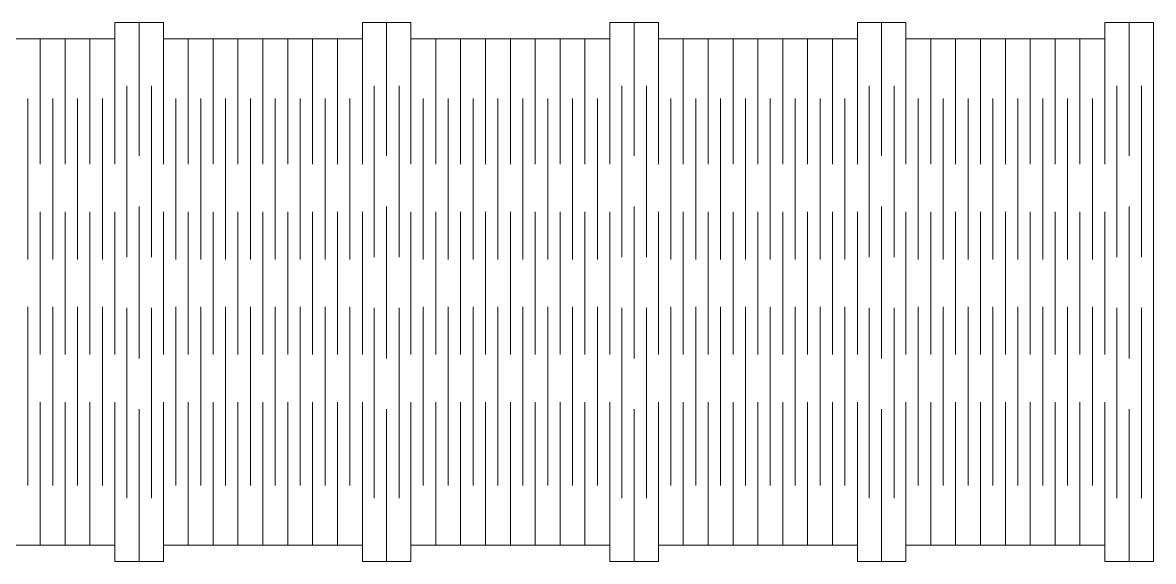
# Model space of a CAD drawing. Header units: millimetres. Extents: x -407 to 406, y -530 to 530.
# Drawn here: x 196 to 405.8, y 430 to 530 of the extents above; entities that cross this region are included whole.
import ezdxf

# ---------------------------------------------------------------- set-up
doc = ezdxf.new("R2010")
doc.units = ezdxf.units.MM
doc.header["$MEASUREMENT"] = 0
doc.layers.add('Camada 1', color=7, linetype='Continuous')

msp = doc.modelspace()

# ---------------------------------------------------------------- linework, layer by layer
at = {"layer": 'Camada 1', "color": 250, "lineweight": 20}
msp.add_open_spline([(75.3357, 526.9613), (75.3357, 526.9613), (45.2657, 526.9613), (45.2657, 526.9613), (45.2657, 526.9613), (45.2657, 526.9613), (45.2657, 529.9613), (45.2657, 529.9613), (45.2657, 529.9613), (45.2657, 529.9613), (36.2609, 529.9613), (36.2609, 529.9613), (36.2609, 529.9613), (36.2609, 529.9613), (36.2609, 526.9613), (36.2609, 526.9613), (36.2609, 526.9613), (36.2609, 526.9613), (5.2986, 526.9613), (5.2986, 526.9613), (5.2986, 526.9613), (5.2986, 526.9613), (5.2986, 529.9613), (5.2986, 529.9613), (5.2986, 529.9613), (5.2986, 529.9613), (-3.7062, 529.9613), (-3.7062, 529.9613), (-3.7062, 529.9613), (-3.7062, 529.9613), (-3.7062, 526.9613), (-3.7062, 526.9613), (-3.7062, 526.9613), (-3.7062, 526.9613), (-34.6685, 526.9613), (-34.6685, 526.9613), (-34.6685, 526.9613), (-34.6685, 526.9613), (-34.6685, 529.9613), (-34.6685, 529.9613), (-34.6685, 529.9613), (-34.6685, 529.9613), (-43.6733, 529.9613), (-43.6733, 529.9613), (-43.6733, 529.9613), (-43.6733, 529.9613), (-43.6733, 526.9613), (-43.6733, 526.9613), (-43.6733, 526.9613), (-43.6733, 526.9613), (-73.7433, 526.9613), (-73.7433, 526.9613), (-73.7433, 526.9613), (-73.7433, 526.9613), (-73.7433, 529.9613), (-73.7433, 529.9613), (-73.7433, 529.9613), (-73.7433, 529.9613), (-82.7476, 529.9613), (-82.7476, 529.9613), (-82.7476, 529.9613), (-82.7476, 529.9613), (-82.7476, 526.9613), (-82.7476, 526.9613), (-82.7476, 526.9613), (-82.7476, 526.9613), (-119.6716, 526.9613), (-119.6716, 526.9613), (-119.6716, 526.9613), (-119.6716, 526.9613), (-119.6716, 529.9613), (-119.6716, 529.9613), (-119.6716, 529.9613), (-119.6716, 529.9613), (-128.6759, 529.9613), (-128.6759, 529.9613), (-128.6759, 529.9613), (-128.6759, 529.9613), (-128.6759, 526.9613), (-128.6759, 526.9613), (-128.6759, 526.9613), (-128.6759, 526.9613), (-165.6, 526.9613), (-165.6, 526.9613), (-165.6, 526.9613), (-165.6, 526.9613), (-165.6, 529.9613), (-165.6, 529.9613), (-165.6, 529.9613), (-165.6, 529.9613), (-174.6042, 529.9613), (-174.6042, 529.9613), (-174.6042, 529.9613), (-174.6042, 529.9613), (-174.6042, 526.9613), (-174.6042, 526.9613), (-174.6042, 526.9613), (-174.6042, 526.9613), (-211.5283, 526.9613), (-211.5283, 526.9613), (-211.5283, 526.9613), (-211.5283, 526.9613), (-211.5283, 529.9613), (-211.5283, 529.9613), (-211.5283, 529.9613), (-211.5283, 529.9613), (-220.5326, 529.9613), (-220.5326, 529.9613), (-220.5326, 529.9613), (-220.5326, 529.9613), (-220.5326, 526.9613), (-220.5326, 526.9613), (-220.5326, 526.9613), (-220.5326, 526.9613), (-257.4566, 526.9613), (-257.4566, 526.9613), (-257.4566, 526.9613), (-257.4566, 526.9613), (-257.4566, 529.9613), (-257.4566, 529.9613), (-257.4566, 529.9613), (-257.4566, 529.9613), (-266.4609, 529.9613), (-266.4609, 529.9613), (-266.4609, 529.9613), (-266.4609, 529.9613), (-266.4609, 526.9613), (-266.4609, 526.9613), (-266.4609, 526.9613), (-266.4609, 526.9613), (-303.385, 526.9613), (-303.385, 526.9613), (-303.385, 526.9613), (-303.385, 526.9613), (-303.385, 529.9613), (-303.385, 529.9613), (-303.385, 529.9613), (-303.385, 529.9613), (-312.3893, 529.9613), (-312.3893, 529.9613), (-312.3893, 529.9613), (-312.3893, 529.9613), (-312.3893, 526.9613), (-312.3893, 526.9613), (-312.3893, 526.9613), (-312.3893, 526.9613), (-349.3133, 526.9613), (-349.3133, 526.9613), (-349.3133, 526.9613), (-349.3133, 526.9613), (-349.3133, 529.9613), (-349.3133, 529.9613), (-349.3133, 529.9613), (-349.3133, 529.9613), (-358.3176, 529.9613), (-358.3176, 529.9613), (-358.3176, 529.9613), (-358.3176, 529.9613), (-358.3176, 526.9613), (-358.3176, 526.9613), (-358.3176, 526.9613), (-358.3176, 526.9613), (-395.2417, 526.9613), (-395.2417, 526.9613), (-395.2417, 526.9613), (-395.2417, 526.9613), (-395.2417, 529.9613), (-395.2417, 529.9613), (-395.2417, 529.9613), (-395.2417, 529.9613), (-404.2459, 529.9613), (-404.2459, 529.9613), (-404.2459, 529.9613), (-404.2459, 529.9613), (-404.2459, 429.9613), (-404.2459, 429.9613), (-404.2459, 429.9613), (-404.2459, 429.9613), (-395.2417, 429.9613), (-395.2417, 429.9613), (-395.2417, 429.9613), (-395.2417, 429.9613), (-395.2417, 432.9613), (-395.2417, 432.9613), (-395.2417, 432.9613), (-395.2417, 432.9613), (-358.3176, 432.9613), (-358.3176, 432.9613), (-358.3176, 432.9613), (-358.3176, 432.9613), (-358.3176, 429.9613), (-358.3176, 429.9613), (-358.3176, 429.9613), (-358.3176, 429.9613), (-349.3133, 429.9613), (-349.3133, 429.9613), (-349.3133, 429.9613), (-349.3133, 429.9613), (-349.3133, 432.9613), (-349.3133, 432.9613), (-349.3133, 432.9613), (-349.3133, 432.9613), (-312.3893, 432.9613), (-312.3893, 432.9613), (-312.3893, 432.9613), (-312.3893, 432.9613), (-312.3893, 429.9613), (-312.3893, 429.9613), (-312.3893, 429.9613), (-312.3893, 429.9613), (-303.385, 429.9613), (-303.385, 429.9613), (-303.385, 429.9613), (-303.385, 429.9613), (-303.385, 432.9613), (-303.385, 432.9613), (-303.385, 432.9613), (-303.385, 432.9613), (-266.4609, 432.9613), (-266.4609, 432.9613), (-266.4609, 432.9613), (-266.4609, 432.9613), (-266.4609, 429.9613), (-266.4609, 429.9613), (-266.4609, 429.9613), (-266.4609, 429.9613), (-257.4566, 429.9613), (-257.4566, 429.9613), (-257.4566, 429.9613), (-257.4566, 429.9613), (-257.4566, 432.9613), (-257.4566, 432.9613), (-257.4566, 432.9613), (-257.4566, 432.9613), (-220.5326, 432.9613), (-220.5326, 432.9613), (-220.5326, 432.9613), (-220.5326, 432.9613), (-220.5326, 429.9613), (-220.5326, 429.9613), (-220.5326, 429.9613), (-220.5326, 429.9613), (-211.5283, 429.9613), (-211.5283, 429.9613), (-211.5283, 429.9613), (-211.5283, 429.9613), (-211.5283, 432.9613), (-211.5283, 432.9613), (-211.5283, 432.9613), (-211.5283, 432.9613), (-174.6042, 432.9613), (-174.6042, 432.9613), (-174.6042, 432.9613), (-174.6042, 432.9613), (-174.6042, 429.9613), (-174.6042, 429.9613), (-174.6042, 429.9613), (-174.6042, 429.9613), (-165.6, 429.9613), (-165.6, 429.9613), (-165.6, 429.9613), (-165.6, 429.9613), (-165.6, 432.9613), (-165.6, 432.9613), (-165.6, 432.9613), (-165.6, 432.9613), (-128.6759, 432.9613), (-128.6759, 432.9613), (-128.6759, 432.9613), (-128.6759, 432.9613), (-128.6759, 429.9613), (-128.6759, 429.9613), (-128.6759, 429.9613), (-128.6759, 429.9613), (-119.6716, 429.9613), (-119.6716, 429.9613), (-119.6716, 429.9613), (-119.6716, 429.9613), (-119.6716, 432.9613), (-119.6716, 432.9613), (-119.6716, 432.9613), (-119.6716, 432.9613), (-82.7476, 432.9613), (-82.7476, 432.9613), (-82.7476, 432.9613), (-82.7476, 432.9613), (-82.7476, 429.9613), (-82.7476, 429.9613), (-82.7476, 429.9613), (-82.7476, 429.9613), (-73.7433, 429.9613), (-73.7433, 429.9613), (-73.7433, 429.9613), (-73.7433, 429.9613), (-73.7433, 432.9613), (-73.7433, 432.9613), (-73.7433, 432.9613), (-73.7433, 432.9613), (-43.6733, 432.9613), (-43.6733, 432.9613), (-43.6733, 432.9613), (-43.6733, 432.9613), (-43.6733, 429.9613), (-43.6733, 429.9613), (-43.6733, 429.9613), (-43.6733, 429.9613), (-34.6685, 429.9613), (-34.6685, 429.9613), (-34.6685, 429.9613), (-34.6685, 429.9613), (-34.6685, 432.9613), (-34.6685, 432.9613), (-34.6685, 432.9613), (-34.6685, 432.9613), (-3.7062, 432.9613), (-3.7062, 432.9613), (-3.7062, 432.9613), (-3.7062, 432.9613), (-3.7062, 429.9613), (-3.7062, 429.9613), (-3.7062, 429.9613), (-3.7062, 429.9613), (5.2986, 429.9613), (5.2986, 429.9613), (5.2986, 429.9613), (5.2986, 429.9613), (5.2986, 432.9613), (5.2986, 432.9613), (5.2986, 432.9613), (5.2986, 432.9613), (36.2609, 432.9613), (36.2609, 432.9613), (36.2609, 432.9613), (36.2609, 432.9613), (36.2609, 429.9613), (36.2609, 429.9613), (36.2609, 429.9613), (36.2609, 429.9613), (45.2657, 429.9613), (45.2657, 429.9613), (45.2657, 429.9613), (45.2657, 429.9613), (45.2657, 432.9613), (45.2657, 432.9613), (45.2657, 432.9613), (45.2657, 432.9613), (75.3357, 432.9613), (75.3357, 432.9613), (75.3357, 432.9613), (75.3357, 432.9613), (75.3357, 429.9613), (75.3357, 429.9613), (75.3357, 429.9613), (75.3357, 429.9613), (84.34, 429.9613), (84.34, 429.9613), (84.34, 429.9613), (84.34, 429.9613), (84.34, 432.9613), (84.34, 432.9613), (84.34, 432.9613), (84.34, 432.9613), (121.264, 432.9613), (121.264, 432.9613), (121.264, 432.9613), (121.264, 432.9613), (121.264, 429.9613), (121.264, 429.9613), (121.264, 429.9613), (121.264, 429.9613), (130.2683, 429.9613), (130.2683, 429.9613), (130.2683, 429.9613), (130.2683, 429.9613), (130.2683, 432.9613), (130.2683, 432.9613), (130.2683, 432.9613), (130.2683, 432.9613), (167.1924, 432.9613), (167.1924, 432.9613), (167.1924, 432.9613), (167.1924, 432.9613), (167.1924, 429.9613), (167.1924, 429.9613), (167.1924, 429.9613), (167.1924, 429.9613), (176.1966, 429.9613), (176.1966, 429.9613), (176.1966, 429.9613), (176.1966, 429.9613), (176.1966, 432.9613), (176.1966, 432.9613), (176.1966, 432.9613), (176.1966, 432.9613), (213.1207, 432.9613), (213.1207, 432.9613), (213.1207, 432.9613), (213.1207, 432.9613), (213.1207, 429.9613), (213.1207, 429.9613), (213.1207, 429.9613), (213.1207, 429.9613), (222.125, 429.9613), (222.125, 429.9613), (222.125, 429.9613), (222.125, 429.9613), (222.125, 432.9613), (222.125, 432.9613), (222.125, 432.9613), (222.125, 432.9613), (259.049, 432.9613), (259.049, 432.9613), (259.049, 432.9613), (259.049, 432.9613), (259.049, 429.9613), (259.049, 429.9613), (259.049, 429.9613), (259.049, 429.9613), (268.0533, 429.9613), (268.0533, 429.9613), (268.0533, 429.9613), (268.0533, 429.9613), (268.0533, 432.9613), (268.0533, 432.9613), (268.0533, 432.9613), (268.0533, 432.9613), (304.9774, 432.9613), (304.9774, 432.9613), (304.9774, 432.9613), (304.9774, 432.9613), (304.9774, 429.9613), (304.9774, 429.9613), (304.9774, 429.9613), (304.9774, 429.9613), (313.9817, 429.9613), (313.9817, 429.9613), (313.9817, 429.9613), (313.9817, 429.9613), (313.9817, 432.9613), (313.9817, 432.9613), (313.9817, 432.9613), (313.9817, 432.9613), (350.9057, 432.9613), (350.9057, 432.9613), (350.9057, 432.9613), (350.9057, 432.9613), (350.9057, 429.9613), (350.9057, 429.9613), (350.9057, 429.9613), (350.9057, 429.9613), (359.91, 429.9613), (359.91, 429.9613), (359.91, 429.9613), (359.91, 429.9613), (359.91, 432.9613), (359.91, 432.9613), (359.91, 432.9613), (359.91, 432.9613), (396.8341, 432.9613), (396.8341, 432.9613), (396.8341, 432.9613), (396.8341, 432.9613), (396.8341, 429.9613), (396.8341, 429.9613), (396.8341, 429.9613), (396.8341, 429.9613), (405.8383, 429.9613), (405.8383, 429.9613), (405.8383, 429.9613), (405.8383, 429.9613), (405.8383, 529.9613), (405.8383, 529.9613), (405.8383, 529.9613), (405.8383, 529.9613), (396.8341, 529.9613), (396.8341, 529.9613), (396.8341, 529.9613), (396.8341, 529.9613), (396.8341, 526.9613), (396.8341, 526.9613), (396.8341, 526.9613), (396.8341, 526.9613), (359.91, 526.9613), (359.91, 526.9613), (359.91, 526.9613), (359.91, 526.9613), (359.91, 529.9613), (359.91, 529.9613), (359.91, 529.9613), (359.91, 529.9613), (350.9057, 529.9613), (350.9057, 529.9613), (350.9057, 529.9613), (350.9057, 529.9613), (350.9057, 526.9613), (350.9057, 526.9613), (350.9057, 526.9613), (350.9057, 526.9613), (313.9817, 526.9613), (313.9817, 526.9613), (313.9817, 526.9613), (313.9817, 526.9613), (313.9817, 529.9613), (313.9817, 529.9613), (313.9817, 529.9613), (313.9817, 529.9613), (304.9774, 529.9613), (304.9774, 529.9613), (304.9774, 529.9613), (304.9774, 529.9613), (304.9774, 526.9613), (304.9774, 526.9613), (304.9774, 526.9613), (304.9774, 526.9613), (268.0533, 526.9613), (268.0533, 526.9613), (268.0533, 526.9613), (268.0533, 526.9613), (268.0533, 529.9613), (268.0533, 529.9613), (268.0533, 529.9613), (268.0533, 529.9613), (259.049, 529.9613), (259.049, 529.9613), (259.049, 529.9613), (259.049, 529.9613), (259.049, 526.9613), (259.049, 526.9613), (259.049, 526.9613), (259.049, 526.9613), (222.125, 526.9613), (222.125, 526.9613), (222.125, 526.9613), (222.125, 526.9613), (222.125, 529.9613), (222.125, 529.9613), (222.125, 529.9613), (222.125, 529.9613), (213.1207, 529.9613), (213.1207, 529.9613), (213.1207, 529.9613), (213.1207, 529.9613), (213.1207, 526.9613), (213.1207, 526.9613), (213.1207, 526.9613), (213.1207, 526.9613), (176.1966, 526.9613), (176.1966, 526.9613), (176.1966, 526.9613), (176.1966, 526.9613), (176.1966, 529.9613), (176.1966, 529.9613), (176.1966, 529.9613), (176.1966, 529.9613), (167.1924, 529.9613), (167.1924, 529.9613), (167.1924, 529.9613), (167.1924, 529.9613), (167.1924, 526.9613), (167.1924, 526.9613), (167.1924, 526.9613), (167.1924, 526.9613), (130.2683, 526.9613), (130.2683, 526.9613), (130.2683, 526.9613), (130.2683, 526.9613), (130.2683, 529.9613), (130.2683, 529.9613), (130.2683, 529.9613), (130.2683, 529.9613), (121.264, 529.9613), (121.264, 529.9613), (121.264, 529.9613), (121.264, 529.9613), (121.264, 526.9613), (121.264, 526.9613), (121.264, 526.9613), (121.264, 526.9613), (84.34, 526.9613), (84.34, 526.9613), (84.34, 526.9613), (84.34, 526.9613), (84.34, 529.9613), (84.34, 529.9613), (84.34, 529.9613), (84.34, 529.9613), (75.3357, 529.9613), (75.3357, 529.9613), (75.3357, 529.9613), (75.3357, 529.9613), (75.3357, 526.9613), (75.3357, 526.9613)], degree=3, knots=[0, 0, 0, 0, 0.00671141, 0.00671141, 0.00671141, 0.00671141, 0.01342282, 0.01342282, 0.01342282, 0.01342282, 0.02013423, 0.02013423, 0.02013423, 0.02013423, 0.02684564, 0.02684564, 0.02684564, 0.02684564, 0.03355705, 0.03355705, 0.03355705, 0.03355705, 0.04026846, 0.04026846, 0.04026846, 0.04026846, 0.04697987, 0.04697987, 0.04697987, 0.04697987, 0.05369128, 0.05369128, 0.05369128, 0.05369128, 0.06040268, 0.06040268, 0.06040268, 0.06040268, 0.06711409, 0.06711409, 0.06711409, 0.06711409, 0.0738255, 0.0738255, 0.0738255, 0.0738255, 0.08053691, 0.08053691, 0.08053691, 0.08053691, 0.08724832, 0.08724832, 0.08724832, 0.08724832, 0.09395973, 0.09395973, 0.09395973, 0.09395973, 0.10067114, 0.10067114, 0.10067114, 0.10067114, 0.10738255, 0.10738255, 0.10738255, 0.10738255, 0.11409396, 0.11409396, 0.11409396, 0.11409396, 0.12080537, 0.12080537, 0.12080537, 0.12080537, 0.12751678, 0.12751678, 0.12751678, 0.12751678, 0.13422819, 0.13422819, 0.13422819, 0.13422819, 0.1409396, 0.1409396, 0.1409396, 0.1409396, 0.14765101, 0.14765101, 0.14765101, 0.14765101, 0.15436242, 0.15436242, 0.15436242, 0.15436242, 0.16107383, 0.16107383, 0.16107383, 0.16107383, 0.16778523, 0.16778523, 0.16778523, 0.16778523, 0.17449664, 0.17449664, 0.17449664, 0.17449664, 0.18120805, 0.18120805, 0.18120805, 0.18120805, 0.18791946, 0.18791946, 0.18791946, 0.18791946, 0.19463087, 0.19463087, 0.19463087, 0.19463087, 0.20134228, 0.20134228, 0.20134228, 0.20134228, 0.20805369, 0.20805369, 0.20805369, 0.20805369, 0.2147651, 0.2147651, 0.2147651, 0.2147651, 0.22147651, 0.22147651, 0.22147651, 0.22147651, 0.22818792, 0.22818792, 0.22818792, 0.22818792, 0.23489933, 0.23489933, 0.23489933, 0.23489933, 0.24161074, 0.24161074, 0.24161074, 0.24161074, 0.24832215, 0.24832215, 0.24832215, 0.24832215, 0.25503356, 0.25503356, 0.25503356, 0.25503356, 0.26174497, 0.26174497, 0.26174497, 0.26174497, 0.26845638, 0.26845638, 0.26845638, 0.26845638, 0.27516779, 0.27516779, 0.27516779, 0.27516779, 0.28187919, 0.28187919, 0.28187919, 0.28187919, 0.2885906, 0.2885906, 0.2885906, 0.2885906, 0.29530201, 0.29530201, 0.29530201, 0.29530201, 0.30201342, 0.30201342, 0.30201342, 0.30201342, 0.30872483, 0.30872483, 0.30872483, 0.30872483, 0.31543624, 0.31543624, 0.31543624, 0.31543624, 0.32214765, 0.32214765, 0.32214765, 0.32214765, 0.32885906, 0.32885906, 0.32885906, 0.32885906, 0.33557047, 0.33557047, 0.33557047, 0.33557047, 0.34228188, 0.34228188, 0.34228188, 0.34228188, 0.34899329, 0.34899329, 0.34899329, 0.34899329, 0.3557047, 0.3557047, 0.3557047, 0.3557047, 0.36241611, 0.36241611, 0.36241611, 0.36241611, 0.36912752, 0.36912752, 0.36912752, 0.36912752, 0.37583893, 0.37583893, 0.37583893, 0.37583893, 0.38255034, 0.38255034, 0.38255034, 0.38255034, 0.38926174, 0.38926174, 0.38926174, 0.38926174, 0.39597315, 0.39597315, 0.39597315, 0.39597315, 0.40268456, 0.40268456, 0.40268456, 0.40268456, 0.40939597, 0.40939597, 0.40939597, 0.40939597, 0.41610738, 0.41610738, 0.41610738, 0.41610738, 0.42281879, 0.42281879, 0.42281879, 0.42281879, 0.4295302, 0.4295302, 0.4295302, 0.4295302, 0.43624161, 0.43624161, 0.43624161, 0.43624161, 0.44295302, 0.44295302, 0.44295302, 0.44295302, 0.44966443, 0.44966443, 0.44966443, 0.44966443, 0.45637584, 0.45637584, 0.45637584, 0.45637584, 0.46308725, 0.46308725, 0.46308725, 0.46308725, 0.46979866, 0.46979866, 0.46979866, 0.46979866, 0.47651007, 0.47651007, 0.47651007, 0.47651007, 0.48322148, 0.48322148, 0.48322148, 0.48322148, 0.48993289, 0.48993289, 0.48993289, 0.48993289, 0.4966443, 0.4966443, 0.4966443, 0.4966443, 0.5033557, 0.5033557, 0.5033557, 0.5033557, 0.51006711, 0.51006711, 0.51006711, 0.51006711, 0.51677852, 0.51677852, 0.51677852, 0.51677852, 0.52348993, 0.52348993, 0.52348993, 0.52348993, 0.53020134, 0.53020134, 0.53020134, 0.53020134, 0.53691275, 0.53691275, 0.53691275, 0.53691275, 0.54362416, 0.54362416, 0.54362416, 0.54362416, 0.55033557, 0.55033557, 0.55033557, 0.55033557, 0.55704698, 0.55704698, 0.55704698, 0.55704698, 0.56375839, 0.56375839, 0.56375839, 0.56375839, 0.5704698, 0.5704698, 0.5704698, 0.5704698, 0.57718121, 0.57718121, 0.57718121, 0.57718121, 0.58389262, 0.58389262, 0.58389262, 0.58389262, 0.59060403, 0.59060403, 0.59060403, 0.59060403, 0.59731544, 0.59731544, 0.59731544, 0.59731544, 0.60402685, 0.60402685, 0.60402685, 0.60402685, 0.61073826, 0.61073826, 0.61073826, 0.61073826, 0.61744966, 0.61744966, 0.61744966, 0.61744966, 0.62416107, 0.62416107, 0.62416107, 0.62416107, 0.63087248, 0.63087248, 0.63087248, 0.63087248, 0.63758389, 0.63758389, 0.63758389, 0.63758389, 0.6442953, 0.6442953, 0.6442953, 0.6442953, 0.65100671, 0.65100671, 0.65100671, 0.65100671, 0.65771812, 0.65771812, 0.65771812, 0.65771812, 0.66442953, 0.66442953, 0.66442953, 0.66442953, 0.67114094, 0.67114094, 0.67114094, 0.67114094, 0.67785235, 0.67785235, 0.67785235, 0.67785235, 0.68456376, 0.68456376, 0.68456376, 0.68456376, 0.69127517, 0.69127517, 0.69127517, 0.69127517, 0.69798658, 0.69798658, 0.69798658, 0.69798658, 0.70469799, 0.70469799, 0.70469799, 0.70469799, 0.7114094, 0.7114094, 0.7114094, 0.7114094, 0.71812081, 0.71812081, 0.71812081, 0.71812081, 0.72483221, 0.72483221, 0.72483221, 0.72483221, 0.73154362, 0.73154362, 0.73154362, 0.73154362, 0.73825503, 0.73825503, 0.73825503, 0.73825503, 0.74496644, 0.74496644, 0.74496644, 0.74496644, 0.75167785, 0.75167785, 0.75167785, 0.75167785, 0.75838926, 0.75838926, 0.75838926, 0.75838926, 0.76510067, 0.76510067, 0.76510067, 0.76510067, 0.77181208, 0.77181208, 0.77181208, 0.77181208, 0.77852349, 0.77852349, 0.77852349, 0.77852349, 0.7852349, 0.7852349, 0.7852349, 0.7852349, 0.79194631, 0.79194631, 0.79194631, 0.79194631, 0.79865772, 0.79865772, 0.79865772, 0.79865772, 0.80536913, 0.80536913, 0.80536913, 0.80536913, 0.81208054, 0.81208054, 0.81208054, 0.81208054, 0.81879195, 0.81879195, 0.81879195, 0.81879195, 0.82550336, 0.82550336, 0.82550336, 0.82550336, 0.83221477, 0.83221477, 0.83221477, 0.83221477, 0.83892617, 0.83892617, 0.83892617, 0.83892617, 0.84563758, 0.84563758, 0.84563758, 0.84563758, 0.85234899, 0.85234899, 0.85234899, 0.85234899, 0.8590604, 0.8590604, 0.8590604, 0.8590604, 0.86577181, 0.86577181, 0.86577181, 0.86577181, 0.87248322, 0.87248322, 0.87248322, 0.87248322, 0.87919463, 0.87919463, 0.87919463, 0.87919463, 0.88590604, 0.88590604, 0.88590604, 0.88590604, 0.89261745, 0.89261745, 0.89261745, 0.89261745, 0.89932886, 0.89932886, 0.89932886, 0.89932886, 0.90604027, 0.90604027, 0.90604027, 0.90604027, 0.91275168, 0.91275168, 0.91275168, 0.91275168, 0.91946309, 0.91946309, 0.91946309, 0.91946309, 0.9261745, 0.9261745, 0.9261745, 0.9261745, 0.93288591, 0.93288591, 0.93288591, 0.93288591, 0.93959732, 0.93959732, 0.93959732, 0.93959732, 0.94630872, 0.94630872, 0.94630872, 0.94630872, 0.95302013, 0.95302013, 0.95302013, 0.95302013, 0.95973154, 0.95973154, 0.95973154, 0.95973154, 0.96644295, 0.96644295, 0.96644295, 0.96644295, 0.97315436, 0.97315436, 0.97315436, 0.97315436, 0.97986577, 0.97986577, 0.97986577, 0.97986577, 0.98657718, 0.98657718, 0.98657718, 0.98657718, 1, 1, 1, 1], dxfattribs=at)
for points in [[(217.623, 505.2257), (217.623, 505.2257), (217.623, 529.9613), (217.623, 529.9613)], [(263.5513, 505.2257), (263.5513, 505.2257), (263.5513, 529.9613), (263.5513, 529.9613)], [(309.4796, 505.2257), (309.4796, 505.2257), (309.4796, 529.9613), (309.4796, 529.9613)], [(355.4079, 505.2257), (355.4079, 505.2257), (355.4079, 529.9613), (355.4079, 529.9613)], [(401.3362, 505.2257), (401.3362, 505.2257), (401.3362, 529.9613), (401.3362, 529.9613)], [(199.2738, 503.7098), (199.2738, 503.7098), (199.2738, 526.9613), (199.2738, 526.9613)], [(203.8894, 503.7098), (203.8894, 503.7098), (203.8894, 526.9613), (203.8894, 526.9613)], [(208.5051, 503.7098), (208.5051, 503.7098), (208.5051, 526.9613), (208.5051, 526.9613)], [(213.1205, 503.7098), (213.1205, 503.7098), (213.1205, 526.9613), (213.1205, 526.9613)], [(222.125, 503.7098), (222.125, 503.7098), (222.125, 526.9613), (222.125, 526.9613)], [(226.7404, 503.7098), (226.7404, 503.7098), (226.7404, 526.9613), (226.7404, 526.9613)], [(231.3559, 503.7098), (231.3559, 503.7098), (231.3559, 526.9613), (231.3559, 526.9613)], [(235.9717, 503.7098), (235.9717, 503.7098), (235.9717, 526.9613), (235.9717, 526.9613)], [(240.5869, 503.7098), (240.5869, 503.7098), (240.5869, 526.9613), (240.5869, 526.9613)], [(245.2022, 503.7098), (245.2022, 503.7098), (245.2022, 526.9613), (245.2022, 526.9613)], [(249.8178, 503.7098), (249.8178, 503.7098), (249.8178, 526.9613), (249.8178, 526.9613)], [(254.4335, 503.7098), (254.4335, 503.7098), (254.4335, 526.9613), (254.4335, 526.9613)], [(259.0489, 503.7098), (259.0489, 503.7098), (259.0489, 526.9613), (259.0489, 526.9613)], [(268.0534, 503.7098), (268.0534, 503.7098), (268.0534, 526.9613), (268.0534, 526.9613)], [(272.6688, 503.7098), (272.6688, 503.7098), (272.6688, 526.9613), (272.6688, 526.9613)], [(277.2843, 503.7098), (277.2843, 503.7098), (277.2843, 526.9613), (277.2843, 526.9613)], [(281.9001, 503.7098), (281.9001, 503.7098), (281.9001, 526.9613), (281.9001, 526.9613)], [(286.5153, 503.7098), (286.5153, 503.7098), (286.5153, 526.9613), (286.5153, 526.9613)], [(291.1306, 503.7098), (291.1306, 503.7098), (291.1306, 526.9613), (291.1306, 526.9613)], [(295.7462, 503.7098), (295.7462, 503.7098), (295.7462, 526.9613), (295.7462, 526.9613)], [(300.3619, 503.7098), (300.3619, 503.7098), (300.3619, 526.9613), (300.3619, 526.9613)], [(304.9773, 503.7098), (304.9773, 503.7098), (304.9773, 526.9613), (304.9773, 526.9613)], [(313.9818, 503.7098), (313.9818, 503.7098), (313.9818, 526.9613), (313.9818, 526.9613)], [(318.5972, 503.7098), (318.5972, 503.7098), (318.5972, 526.9613), (318.5972, 526.9613)], [(323.2127, 503.7098), (323.2127, 503.7098), (323.2127, 526.9613), (323.2127, 526.9613)], [(327.8285, 503.7098), (327.8285, 503.7098), (327.8285, 526.9613), (327.8285, 526.9613)], [(332.4437, 503.7098), (332.4437, 503.7098), (332.4437, 526.9613), (332.4437, 526.9613)], [(337.059, 503.7098), (337.059, 503.7098), (337.059, 526.9613), (337.059, 526.9613)], [(341.6746, 503.7098), (341.6746, 503.7098), (341.6746, 526.9613), (341.6746, 526.9613)], [(346.2903, 503.7098), (346.2903, 503.7098), (346.2903, 526.9613), (346.2903, 526.9613)], [(350.9057, 503.7098), (350.9057, 503.7098), (350.9057, 526.9613), (350.9057, 526.9613)], [(359.9102, 503.7098), (359.9102, 503.7098), (359.9102, 526.9613), (359.9102, 526.9613)], [(364.5256, 503.7098), (364.5256, 503.7098), (364.5256, 526.9613), (364.5256, 526.9613)], [(369.1411, 503.7098), (369.1411, 503.7098), (369.1411, 526.9613), (369.1411, 526.9613)], [(373.7569, 503.7098), (373.7569, 503.7098), (373.7569, 526.9613), (373.7569, 526.9613)], [(378.3721, 503.7098), (378.3721, 503.7098), (378.3721, 526.9613), (378.3721, 526.9613)], [(382.9874, 503.7098), (382.9874, 503.7098), (382.9874, 526.9613), (382.9874, 526.9613)], [(387.603, 503.7098), (387.603, 503.7098), (387.603, 526.9613), (387.603, 526.9613)], [(392.2187, 503.7098), (392.2187, 503.7098), (392.2187, 526.9613), (392.2187, 526.9613)], [(396.8341, 503.7098), (396.8341, 503.7098), (396.8341, 526.9613), (396.8341, 526.9613)], [(215.3151, 486.4095), (215.3151, 486.4095), (215.3151, 518.2012), (215.3151, 518.2012)], [(219.9307, 486.4095), (219.9307, 486.4095), (219.9307, 518.2012), (219.9307, 518.2012)], [(261.2434, 486.4095), (261.2434, 486.4095), (261.2434, 518.2012), (261.2434, 518.2012)], [(265.859, 486.4095), (265.859, 486.4095), (265.859, 518.2012), (265.859, 518.2012)], [(307.1717, 486.4095), (307.1717, 486.4095), (307.1717, 518.2012), (307.1717, 518.2012)], [(311.7873, 486.4095), (311.7873, 486.4095), (311.7873, 518.2012), (311.7873, 518.2012)], [(353.1, 486.4095), (353.1, 486.4095), (353.1, 518.2012), (353.1, 518.2012)], [(357.7156, 486.4095), (357.7156, 486.4095), (357.7156, 518.2012), (357.7156, 518.2012)], [(399.0283, 486.4095), (399.0283, 486.4095), (399.0283, 518.2012), (399.0283, 518.2012)], [(403.6439, 486.4095), (403.6439, 486.4095), (403.6439, 518.2012), (403.6439, 518.2012)], [(196.9662, 486.0226), (196.9662, 486.0226), (196.9662, 515.9068), (196.9662, 515.9068)], [(201.5817, 486.0226), (201.5817, 486.0226), (201.5817, 515.9068), (201.5817, 515.9068)], [(206.1972, 486.0226), (206.1972, 486.0226), (206.1972, 515.9068), (206.1972, 515.9068)], [(210.8128, 486.0226), (210.8128, 486.0226), (210.8128, 515.9068), (210.8128, 515.9068)], [(224.4327, 486.0226), (224.4327, 486.0226), (224.4327, 515.9068), (224.4327, 515.9068)], [(229.0482, 486.0226), (229.0482, 486.0226), (229.0482, 515.9068), (229.0482, 515.9068)], [(233.6637, 486.0226), (233.6637, 486.0226), (233.6637, 515.9068), (233.6637, 515.9068)], [(238.2793, 486.0226), (238.2793, 486.0226), (238.2793, 515.9068), (238.2793, 515.9068)], [(242.8946, 486.0226), (242.8946, 486.0226), (242.8946, 515.9068), (242.8946, 515.9068)], [(247.5101, 486.0226), (247.5101, 486.0226), (247.5101, 515.9068), (247.5101, 515.9068)], [(252.1256, 486.0226), (252.1256, 486.0226), (252.1256, 515.9068), (252.1256, 515.9068)], [(256.7412, 486.0226), (256.7412, 486.0226), (256.7412, 515.9068), (256.7412, 515.9068)], [(270.3611, 486.0226), (270.3611, 486.0226), (270.3611, 515.9068), (270.3611, 515.9068)], [(274.9766, 486.0226), (274.9766, 486.0226), (274.9766, 515.9068), (274.9766, 515.9068)], [(279.5921, 486.0226), (279.5921, 486.0226), (279.5921, 515.9068), (279.5921, 515.9068)], [(284.2077, 486.0226), (284.2077, 486.0226), (284.2077, 515.9068), (284.2077, 515.9068)], [(288.823, 486.0226), (288.823, 486.0226), (288.823, 515.9068), (288.823, 515.9068)], [(293.4385, 486.0226), (293.4385, 486.0226), (293.4385, 515.9068), (293.4385, 515.9068)], [(298.054, 486.0226), (298.054, 486.0226), (298.054, 515.9068), (298.054, 515.9068)], [(302.6696, 486.0226), (302.6696, 486.0226), (302.6696, 515.9068), (302.6696, 515.9068)], [(316.2895, 486.0226), (316.2895, 486.0226), (316.2895, 515.9068), (316.2895, 515.9068)], [(320.905, 486.0226), (320.905, 486.0226), (320.905, 515.9068), (320.905, 515.9068)], [(325.5205, 486.0226), (325.5205, 486.0226), (325.5205, 515.9068), (325.5205, 515.9068)], [(330.1361, 486.0226), (330.1361, 486.0226), (330.1361, 515.9068), (330.1361, 515.9068)], [(334.7514, 486.0226), (334.7514, 486.0226), (334.7514, 515.9068), (334.7514, 515.9068)], [(339.3669, 486.0226), (339.3669, 486.0226), (339.3669, 515.9068), (339.3669, 515.9068)], [(343.9824, 486.0226), (343.9824, 486.0226), (343.9824, 515.9068), (343.9824, 515.9068)], [(348.598, 486.0226), (348.598, 486.0226), (348.598, 515.9068), (348.598, 515.9068)], [(362.2179, 486.0226), (362.2179, 486.0226), (362.2179, 515.9068), (362.2179, 515.9068)], [(366.8334, 486.0226), (366.8334, 486.0226), (366.8334, 515.9068), (366.8334, 515.9068)], [(371.4489, 486.0226), (371.4489, 486.0226), (371.4489, 515.9068), (371.4489, 515.9068)], [(376.0645, 486.0226), (376.0645, 486.0226), (376.0645, 515.9068), (376.0645, 515.9068)], [(380.6798, 486.0226), (380.6798, 486.0226), (380.6798, 515.9068), (380.6798, 515.9068)], [(385.2953, 486.0226), (385.2953, 486.0226), (385.2953, 515.9068), (385.2953, 515.9068)], [(389.9108, 486.0226), (389.9108, 486.0226), (389.9108, 515.9068), (389.9108, 515.9068)], [(394.5264, 486.0226), (394.5264, 486.0226), (394.5264, 515.9068), (394.5264, 515.9068)], [(217.623, 467.5934), (217.623, 467.5934), (217.623, 495.8175), (217.623, 495.8175)], [(263.5513, 467.5934), (263.5513, 467.5934), (263.5513, 495.8175), (263.5513, 495.8175)], [(309.4796, 467.5934), (309.4796, 467.5934), (309.4796, 495.8175), (309.4796, 495.8175)], [(355.4079, 467.5934), (355.4079, 467.5934), (355.4079, 495.8175), (355.4079, 495.8175)], [(401.3362, 467.5934), (401.3362, 467.5934), (401.3362, 495.8175), (401.3362, 495.8175)], [(199.2738, 468.3355), (199.2738, 468.3355), (199.2738, 494.8661), (199.2738, 494.8661)], [(203.8894, 468.3355), (203.8894, 468.3355), (203.8894, 494.8661), (203.8894, 494.8661)], [(208.5051, 468.3355), (208.5051, 468.3355), (208.5051, 494.8661), (208.5051, 494.8661)], [(213.1205, 468.3355), (213.1205, 468.3355), (213.1205, 494.8661), (213.1205, 494.8661)], [(222.125, 468.3355), (222.125, 468.3355), (222.125, 494.8661), (222.125, 494.8661)], [(226.7404, 468.3355), (226.7404, 468.3355), (226.7404, 494.8661), (226.7404, 494.8661)], [(231.3559, 468.3355), (231.3559, 468.3355), (231.3559, 494.8661), (231.3559, 494.8661)], [(235.9717, 468.3355), (235.9717, 468.3355), (235.9717, 494.8661), (235.9717, 494.8661)], [(240.5869, 468.3355), (240.5869, 468.3355), (240.5869, 494.8661), (240.5869, 494.8661)], [(245.2022, 468.3355), (245.2022, 468.3355), (245.2022, 494.8661), (245.2022, 494.8661)], [(249.8178, 468.3355), (249.8178, 468.3355), (249.8178, 494.8661), (249.8178, 494.8661)], [(254.4335, 468.3355), (254.4335, 468.3355), (254.4335, 494.8661), (254.4335, 494.8661)], [(259.0489, 468.3355), (259.0489, 468.3355), (259.0489, 494.8661), (259.0489, 494.8661)], [(268.0534, 468.3355), (268.0534, 468.3355), (268.0534, 494.8661), (268.0534, 494.8661)], [(272.6688, 468.3355), (272.6688, 468.3355), (272.6688, 494.8661), (272.6688, 494.8661)], [(277.2843, 468.3355), (277.2843, 468.3355), (277.2843, 494.8661), (277.2843, 494.8661)], [(281.9001, 468.3355), (281.9001, 468.3355), (281.9001, 494.8661), (281.9001, 494.8661)], [(286.5153, 468.3355), (286.5153, 468.3355), (286.5153, 494.8661), (286.5153, 494.8661)], [(291.1306, 468.3355), (291.1306, 468.3355), (291.1306, 494.8661), (291.1306, 494.8661)], [(295.7462, 468.3355), (295.7462, 468.3355), (295.7462, 494.8661), (295.7462, 494.8661)], [(300.3619, 468.3355), (300.3619, 468.3355), (300.3619, 494.8661), (300.3619, 494.8661)], [(304.9773, 468.3355), (304.9773, 468.3355), (304.9773, 494.8661), (304.9773, 494.8661)], [(313.9818, 468.3355), (313.9818, 468.3355), (313.9818, 494.8661), (313.9818, 494.8661)], [(318.5972, 468.3355), (318.5972, 468.3355), (318.5972, 494.8661), (318.5972, 494.8661)], [(323.2127, 468.3355), (323.2127, 468.3355), (323.2127, 494.8661), (323.2127, 494.8661)], [(327.8285, 468.3355), (327.8285, 468.3355), (327.8285, 494.8661), (327.8285, 494.8661)], [(332.4437, 468.3355), (332.4437, 468.3355), (332.4437, 494.8661), (332.4437, 494.8661)], [(337.059, 468.3355), (337.059, 468.3355), (337.059, 494.8661), (337.059, 494.8661)], [(341.6746, 468.3355), (341.6746, 468.3355), (341.6746, 494.8661), (341.6746, 494.8661)], [(346.2903, 468.3355), (346.2903, 468.3355), (346.2903, 494.8661), (346.2903, 494.8661)], [(350.9057, 468.3355), (350.9057, 468.3355), (350.9057, 494.8661), (350.9057, 494.8661)], [(359.9102, 468.3355), (359.9102, 468.3355), (359.9102, 494.8661), (359.9102, 494.8661)], [(364.5256, 468.3355), (364.5256, 468.3355), (364.5256, 494.8661), (364.5256, 494.8661)], [(369.1411, 468.3355), (369.1411, 468.3355), (369.1411, 494.8661), (369.1411, 494.8661)], [(373.7569, 468.3355), (373.7569, 468.3355), (373.7569, 494.8661), (373.7569, 494.8661)], [(378.3721, 468.3355), (378.3721, 468.3355), (378.3721, 494.8661), (378.3721, 494.8661)], [(382.9874, 468.3355), (382.9874, 468.3355), (382.9874, 494.8661), (382.9874, 494.8661)], [(387.603, 468.3355), (387.603, 468.3355), (387.603, 494.8661), (387.603, 494.8661)], [(392.2187, 468.3355), (392.2187, 468.3355), (392.2187, 494.8661), (392.2187, 494.8661)], [(396.8341, 468.3355), (396.8341, 468.3355), (396.8341, 494.8661), (396.8341, 494.8661)], [(196.9662, 444.0158), (196.9662, 444.0158), (196.9662, 477.1792), (196.9662, 477.1792)], [(201.5817, 444.0158), (201.5817, 444.0158), (201.5817, 477.1792), (201.5817, 477.1792)], [(206.1972, 444.0158), (206.1972, 444.0158), (206.1972, 477.1792), (206.1972, 477.1792)], [(210.8128, 444.0158), (210.8128, 444.0158), (210.8128, 477.1792), (210.8128, 477.1792)], [(215.3151, 441.7214), (215.3151, 441.7214), (215.3151, 477.0016), (215.3151, 477.0016)], [(219.9307, 441.7214), (219.9307, 441.7214), (219.9307, 477.0016), (219.9307, 477.0016)], [(224.4327, 444.0158), (224.4327, 444.0158), (224.4327, 477.1792), (224.4327, 477.1792)], [(229.0482, 444.0158), (229.0482, 444.0158), (229.0482, 477.1792), (229.0482, 477.1792)], [(233.6637, 444.0158), (233.6637, 444.0158), (233.6637, 477.1792), (233.6637, 477.1792)], [(238.2793, 444.0158), (238.2793, 444.0158), (238.2793, 477.1792), (238.2793, 477.1792)], [(242.8946, 444.0158), (242.8946, 444.0158), (242.8946, 477.1792), (242.8946, 477.1792)], [(247.5101, 444.0158), (247.5101, 444.0158), (247.5101, 477.1792), (247.5101, 477.1792)], [(252.1256, 444.0158), (252.1256, 444.0158), (252.1256, 477.1792), (252.1256, 477.1792)], [(256.7412, 444.0158), (256.7412, 444.0158), (256.7412, 477.1792), (256.7412, 477.1792)], [(261.2434, 441.7214), (261.2434, 441.7214), (261.2434, 477.0016), (261.2434, 477.0016)], [(265.859, 441.7214), (265.859, 441.7214), (265.859, 477.0016), (265.859, 477.0016)], [(270.3611, 444.0158), (270.3611, 444.0158), (270.3611, 477.1792), (270.3611, 477.1792)], [(274.9766, 444.0158), (274.9766, 444.0158), (274.9766, 477.1792), (274.9766, 477.1792)], [(279.5921, 444.0158), (279.5921, 444.0158), (279.5921, 477.1792), (279.5921, 477.1792)], [(284.2077, 444.0158), (284.2077, 444.0158), (284.2077, 477.1792), (284.2077, 477.1792)], [(288.823, 444.0158), (288.823, 444.0158), (288.823, 477.1792), (288.823, 477.1792)], [(293.4385, 444.0158), (293.4385, 444.0158), (293.4385, 477.1792), (293.4385, 477.1792)], [(298.054, 444.0158), (298.054, 444.0158), (298.054, 477.1792), (298.054, 477.1792)], [(302.6696, 444.0158), (302.6696, 444.0158), (302.6696, 477.1792), (302.6696, 477.1792)], [(307.1717, 441.7214), (307.1717, 441.7214), (307.1717, 477.0016), (307.1717, 477.0016)], [(311.7873, 441.7214), (311.7873, 441.7214), (311.7873, 477.0016), (311.7873, 477.0016)], [(316.2895, 444.0158), (316.2895, 444.0158), (316.2895, 477.1792), (316.2895, 477.1792)], [(320.905, 444.0158), (320.905, 444.0158), (320.905, 477.1792), (320.905, 477.1792)], [(325.5205, 444.0158), (325.5205, 444.0158), (325.5205, 477.1792), (325.5205, 477.1792)], [(330.1361, 444.0158), (330.1361, 444.0158), (330.1361, 477.1792), (330.1361, 477.1792)], [(334.7514, 444.0158), (334.7514, 444.0158), (334.7514, 477.1792), (334.7514, 477.1792)], [(339.3669, 444.0158), (339.3669, 444.0158), (339.3669, 477.1792), (339.3669, 477.1792)], [(343.9824, 444.0158), (343.9824, 444.0158), (343.9824, 477.1792), (343.9824, 477.1792)], [(348.598, 444.0158), (348.598, 444.0158), (348.598, 477.1792), (348.598, 477.1792)], [(353.1, 441.7214), (353.1, 441.7214), (353.1, 477.0016), (353.1, 477.0016)], [(357.7156, 441.7214), (357.7156, 441.7214), (357.7156, 477.0016), (357.7156, 477.0016)], [(362.2179, 444.0158), (362.2179, 444.0158), (362.2179, 477.1792), (362.2179, 477.1792)], [(366.8334, 444.0158), (366.8334, 444.0158), (366.8334, 477.1792), (366.8334, 477.1792)], [(371.4489, 444.0158), (371.4489, 444.0158), (371.4489, 477.1792), (371.4489, 477.1792)], [(376.0645, 444.0158), (376.0645, 444.0158), (376.0645, 477.1792), (376.0645, 477.1792)], [(380.6798, 444.0158), (380.6798, 444.0158), (380.6798, 477.1792), (380.6798, 477.1792)], [(385.2953, 444.0158), (385.2953, 444.0158), (385.2953, 477.1792), (385.2953, 477.1792)], [(389.9108, 444.0158), (389.9108, 444.0158), (389.9108, 477.1792), (389.9108, 477.1792)], [(394.5264, 444.0158), (394.5264, 444.0158), (394.5264, 477.1792), (394.5264, 477.1792)], [(399.0283, 441.7214), (399.0283, 441.7214), (399.0283, 477.0016), (399.0283, 477.0016)], [(403.6439, 441.7214), (403.6439, 441.7214), (403.6439, 477.0016), (403.6439, 477.0016)], [(199.2738, 432.9613), (199.2738, 432.9613), (199.2738, 459.492), (199.2738, 459.492)], [(203.8894, 432.9613), (203.8894, 432.9613), (203.8894, 459.492), (203.8894, 459.492)], [(208.5051, 432.9613), (208.5051, 432.9613), (208.5051, 459.492), (208.5051, 459.492)], [(213.1205, 432.9613), (213.1205, 432.9613), (213.1205, 459.492), (213.1205, 459.492)], [(217.623, 429.9613), (217.623, 429.9613), (217.623, 458.1854), (217.623, 458.1854)], [(222.125, 432.9613), (222.125, 432.9613), (222.125, 459.492), (222.125, 459.492)], [(226.7404, 432.9613), (226.7404, 432.9613), (226.7404, 459.492), (226.7404, 459.492)], [(231.3559, 432.9613), (231.3559, 432.9613), (231.3559, 459.492), (231.3559, 459.492)], [(235.9717, 432.9613), (235.9717, 432.9613), (235.9717, 459.492), (235.9717, 459.492)], [(240.5869, 432.9613), (240.5869, 432.9613), (240.5869, 459.492), (240.5869, 459.492)], [(245.2022, 432.9613), (245.2022, 432.9613), (245.2022, 459.492), (245.2022, 459.492)], [(249.8178, 432.9613), (249.8178, 432.9613), (249.8178, 459.492), (249.8178, 459.492)], [(254.4335, 432.9613), (254.4335, 432.9613), (254.4335, 459.492), (254.4335, 459.492)], [(259.0489, 432.9613), (259.0489, 432.9613), (259.0489, 459.492), (259.0489, 459.492)], [(263.5513, 429.9613), (263.5513, 429.9613), (263.5513, 458.1854), (263.5513, 458.1854)], [(268.0534, 432.9613), (268.0534, 432.9613), (268.0534, 459.492), (268.0534, 459.492)], [(272.6688, 432.9613), (272.6688, 432.9613), (272.6688, 459.492), (272.6688, 459.492)], [(277.2843, 432.9613), (277.2843, 432.9613), (277.2843, 459.492), (277.2843, 459.492)], [(281.9001, 432.9613), (281.9001, 432.9613), (281.9001, 459.492), (281.9001, 459.492)], [(286.5153, 432.9613), (286.5153, 432.9613), (286.5153, 459.492), (286.5153, 459.492)], [(291.1306, 432.9613), (291.1306, 432.9613), (291.1306, 459.492), (291.1306, 459.492)], [(295.7462, 432.9613), (295.7462, 432.9613), (295.7462, 459.492), (295.7462, 459.492)], [(300.3619, 432.9613), (300.3619, 432.9613), (300.3619, 459.492), (300.3619, 459.492)], [(304.9773, 432.9613), (304.9773, 432.9613), (304.9773, 459.492), (304.9773, 459.492)], [(309.4796, 429.9613), (309.4796, 429.9613), (309.4796, 458.1854), (309.4796, 458.1854)], [(313.9818, 432.9613), (313.9818, 432.9613), (313.9818, 459.492), (313.9818, 459.492)], [(318.5972, 432.9613), (318.5972, 432.9613), (318.5972, 459.492), (318.5972, 459.492)], [(323.2127, 432.9613), (323.2127, 432.9613), (323.2127, 459.492), (323.2127, 459.492)], [(327.8285, 432.9613), (327.8285, 432.9613), (327.8285, 459.492), (327.8285, 459.492)], [(332.4437, 432.9613), (332.4437, 432.9613), (332.4437, 459.492), (332.4437, 459.492)], [(337.059, 432.9613), (337.059, 432.9613), (337.059, 459.492), (337.059, 459.492)], [(341.6746, 432.9613), (341.6746, 432.9613), (341.6746, 459.492), (341.6746, 459.492)], [(346.2903, 432.9613), (346.2903, 432.9613), (346.2903, 459.492), (346.2903, 459.492)], [(350.9057, 432.9613), (350.9057, 432.9613), (350.9057, 459.492), (350.9057, 459.492)], [(355.4079, 429.9613), (355.4079, 429.9613), (355.4079, 458.1854), (355.4079, 458.1854)], [(359.9102, 432.9613), (359.9102, 432.9613), (359.9102, 459.492), (359.9102, 459.492)], [(364.5256, 432.9613), (364.5256, 432.9613), (364.5256, 459.492), (364.5256, 459.492)], [(369.1411, 432.9613), (369.1411, 432.9613), (369.1411, 459.492), (369.1411, 459.492)], [(373.7569, 432.9613), (373.7569, 432.9613), (373.7569, 459.492), (373.7569, 459.492)], [(378.3721, 432.9613), (378.3721, 432.9613), (378.3721, 459.492), (378.3721, 459.492)], [(382.9874, 432.9613), (382.9874, 432.9613), (382.9874, 459.492), (382.9874, 459.492)], [(387.603, 432.9613), (387.603, 432.9613), (387.603, 459.492), (387.603, 459.492)], [(392.2187, 432.9613), (392.2187, 432.9613), (392.2187, 459.492), (392.2187, 459.492)], [(396.8341, 432.9613), (396.8341, 432.9613), (396.8341, 459.492), (396.8341, 459.492)], [(401.3362, 429.9613), (401.3362, 429.9613), (401.3362, 458.1854), (401.3362, 458.1854)]]:
    msp.add_open_spline(points, degree=3, dxfattribs=at)

doc.saveas('drawing.dxf')
